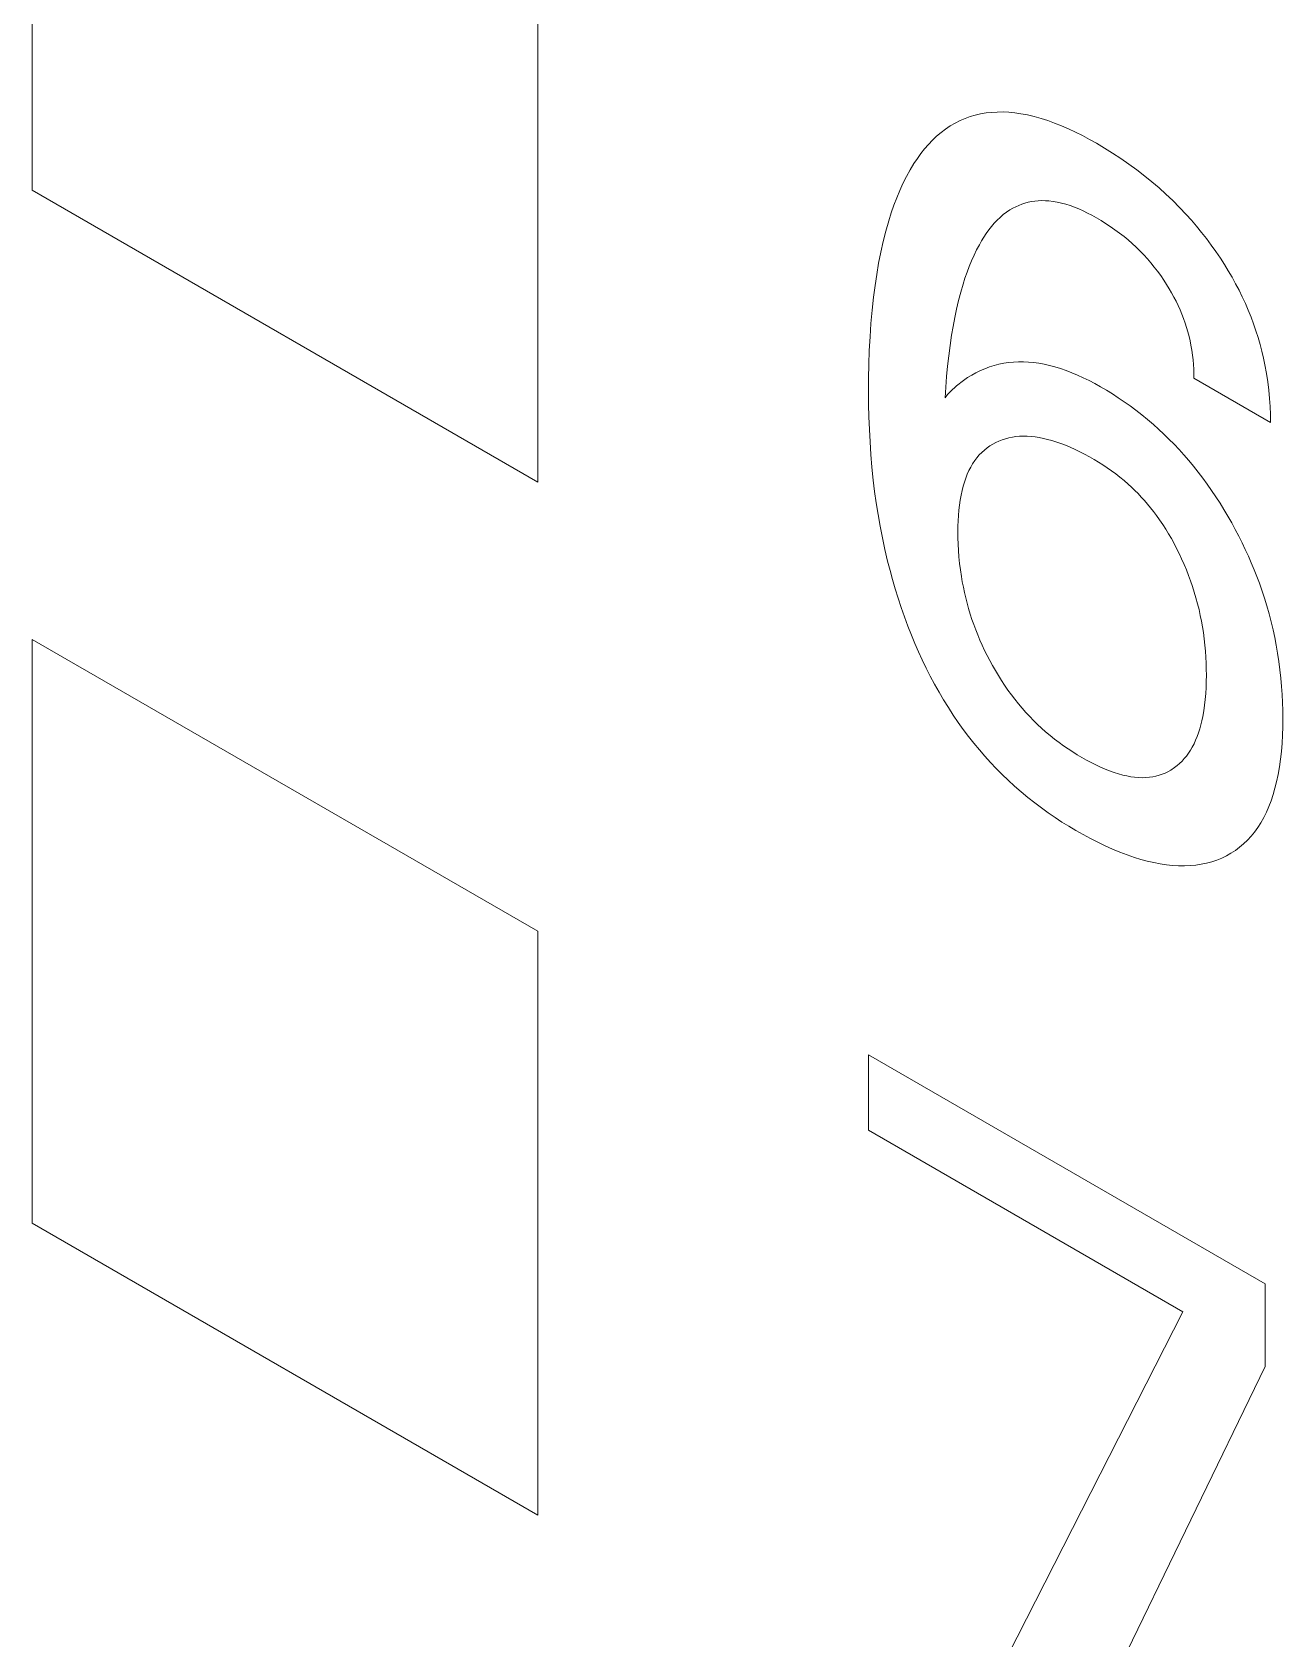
# Model space of a CAD drawing. Header units: inches. Extents: x 67248 to 85686, y -40174 to -31152.
# Drawn here: x 82498.729 to 82501.184, y -33427.163 to -33424.009 of the extents above; entities that cross this region are included whole.
import ezdxf

# ---------------------------------------------------------------- set-up
doc = ezdxf.new("R2010")
doc.units = ezdxf.units.IN
doc.header["$MEASUREMENT"] = 0

# ---------------------------------------------------------------- blocks, each defined once
blk = doc.blocks.new('ET200S')
at = {"lineweight": 0}
for p, q in [((103.6009, -40.792), (103.6009, -41.8534)), ((104.5201, -42.3842), (104.5201, -41.3227)), ((105.2697, -41.7365), (105.2611, -41.7423)), ((105.2786, -41.7313), (105.2697, -41.7365)), ((105.2878, -41.7267), (105.2786, -41.7313)), ((105.2967, -41.7229), (105.2878, -41.7267)), ((105.3058, -41.7197), (105.2967, -41.7229)), ((105.3152, -41.7169), (105.3058, -41.7197)), ((105.3249, -41.7148), (105.3152, -41.7169)), ((105.3348, -41.7131), (105.3249, -41.7148)), ((105.3449, -41.712), (105.3348, -41.7131)), ((105.3552, -41.7114), (105.3449, -41.712)), ((105.3657, -41.7113), (105.3552, -41.7114)), ((105.3764, -41.7118), (105.3657, -41.7113)), ((105.3873, -41.7128), (105.3764, -41.7118)), ((105.3983, -41.7144), (105.3873, -41.7128)), ((105.4103, -41.7167), (105.3983, -41.7144)), ((105.4224, -41.7195), (105.4103, -41.7167)), ((105.4347, -41.723), (105.4224, -41.7195)), ((105.4471, -41.727), (105.4347, -41.723)), ((105.4595, -41.7315), (105.4471, -41.727)), ((105.4721, -41.7366), (105.4595, -41.7315)), ((105.4847, -41.7421), (105.4721, -41.7366)), ((105.2374, -41.7626), (105.2301, -41.7703)), ((105.245, -41.7553), (105.2374, -41.7626)), ((105.2529, -41.7486), (105.245, -41.7553)), ((105.2611, -41.7423), (105.2529, -41.7486)), ((105.4973, -41.748), (105.4847, -41.7421)), ((105.51, -41.7543), (105.4973, -41.748)), ((105.5227, -41.7611), (105.51, -41.7543)), ((105.5353, -41.7681), (105.5227, -41.7611)), ((105.21, -41.7958), (105.2038, -41.805)), ((105.2164, -41.7869), (105.21, -41.7958)), ((105.2231, -41.7784), (105.2164, -41.7869)), ((105.2301, -41.7703), (105.2231, -41.7784)), ((105.5502, -41.7768), (105.5353, -41.7681)), ((105.5649, -41.786), (105.5502, -41.7768)), ((105.5797, -41.7957), (105.5649, -41.786)), ((105.5944, -41.8059), (105.5797, -41.7957)), ((105.1968, -41.8167), (105.1901, -41.8287)), ((105.2038, -41.805), (105.1968, -41.8167)), ((105.609, -41.8166), (105.5944, -41.8059)), ((105.6235, -41.8278), (105.609, -41.8166)), ((103.6009, -41.8534), (104.5201, -42.3842)), ((105.178, -41.8541), (105.1724, -41.8673)), ((105.1838, -41.8412), (105.178, -41.8541)), ((105.1901, -41.8287), (105.1838, -41.8412)), ((105.6364, -41.8383), (105.6235, -41.8278)), ((105.6492, -41.8492), (105.6364, -41.8383)), ((105.6618, -41.8606), (105.6492, -41.8492)), ((105.1672, -41.8809), (105.1624, -41.8949)), ((105.1724, -41.8673), (105.1672, -41.8809)), ((105.3834, -41.8863), (105.3887, -41.8836)), ((105.3887, -41.8836), (105.3941, -41.8811)), ((105.3941, -41.8811), (105.3997, -41.8789)), ((105.3997, -41.8789), (105.4055, -41.8771)), ((105.4055, -41.8771), (105.4113, -41.8755)), ((105.4113, -41.8755), (105.4173, -41.8742)), ((105.4173, -41.8742), (105.4235, -41.8733)), ((105.4235, -41.8733), (105.4297, -41.8727)), ((105.4297, -41.8727), (105.4361, -41.8724)), ((105.4361, -41.8724), (105.4426, -41.8725)), ((105.4426, -41.8725), (105.4492, -41.8729)), ((105.4492, -41.8729), (105.4567, -41.8738)), ((105.4567, -41.8738), (105.4642, -41.8751)), ((105.4642, -41.8751), (105.4719, -41.8769)), ((105.4719, -41.8769), (105.4796, -41.879)), ((105.4796, -41.879), (105.4875, -41.8815)), ((105.4875, -41.8815), (105.4954, -41.8844)), ((105.6743, -41.8724), (105.6618, -41.8606)), ((105.6866, -41.8848), (105.6743, -41.8724)), ((105.1579, -41.9091), (105.1526, -41.9277)), ((105.1624, -41.8949), (105.1579, -41.9091)), ((105.3497, -41.9136), (105.355, -41.908)), ((105.355, -41.908), (105.3605, -41.9028)), ((105.3605, -41.9028), (105.3662, -41.8979)), ((105.3662, -41.8979), (105.3721, -41.8934)), ((105.3721, -41.8934), (105.3783, -41.8893)), ((105.3783, -41.8893), (105.3834, -41.8863)), ((105.4954, -41.8844), (105.5033, -41.8876)), ((105.5033, -41.8876), (105.5113, -41.8911)), ((105.5113, -41.8911), (105.5193, -41.895)), ((105.5193, -41.895), (105.5273, -41.8991)), ((105.5273, -41.8991), (105.5353, -41.9035)), ((105.5353, -41.9035), (105.5438, -41.9085)), ((105.5438, -41.9085), (105.5522, -41.9138)), ((105.6987, -41.8976), (105.6866, -41.8848)), ((105.7082, -41.9081), (105.6987, -41.8976)), ((105.7175, -41.9189), (105.7082, -41.9081)), ((105.1526, -41.9277), (105.1478, -41.9468)), ((105.3267, -41.9455), (105.3309, -41.9387)), ((105.3309, -41.9387), (105.3353, -41.932)), ((105.3353, -41.932), (105.3399, -41.9256)), ((105.3399, -41.9256), (105.3447, -41.9195)), ((105.3447, -41.9195), (105.3497, -41.9136)), ((105.5522, -41.9138), (105.5606, -41.9193)), ((105.5606, -41.9193), (105.569, -41.9252)), ((105.569, -41.9252), (105.5773, -41.9314)), ((105.5773, -41.9314), (105.5856, -41.9379)), ((105.5856, -41.9379), (105.5929, -41.9439)), ((105.7266, -41.9301), (105.7175, -41.9189)), ((105.7355, -41.9415), (105.7266, -41.9301)), ((105.7442, -41.9532), (105.7355, -41.9415)), ((105.1434, -41.9663), (105.1395, -41.9862)), ((105.1478, -41.9468), (105.1434, -41.9663)), ((105.3129, -41.9718), (105.3176, -41.9621)), ((105.3176, -41.9621), (105.3226, -41.9526)), ((105.3226, -41.9526), (105.3267, -41.9455)), ((105.5929, -41.9439), (105.6002, -41.9503)), ((105.6002, -41.9503), (105.6074, -41.9569)), ((105.6074, -41.9569), (105.6144, -41.9638)), ((105.6144, -41.9638), (105.6214, -41.9709)), ((105.6214, -41.9709), (105.6282, -41.9784)), ((105.7526, -41.9651), (105.7442, -41.9532)), ((105.7609, -41.9773), (105.7526, -41.9651)), ((105.1395, -41.9862), (105.1361, -42.0064)), ((105.3002, -42.0027), (105.3042, -41.9921)), ((105.3042, -41.9921), (105.3084, -41.9818)), ((105.3084, -41.9818), (105.3129, -41.9718)), ((105.6282, -41.9784), (105.6344, -41.9856)), ((105.6344, -41.9856), (105.6405, -41.9931)), ((105.6405, -41.9931), (105.6465, -42.0008)), ((105.7681, -41.9886), (105.7609, -41.9773)), ((105.7751, -42.0001), (105.7681, -41.9886)), ((105.7819, -42.0117), (105.7751, -42.0001)), ((105.133, -42.0269), (105.1303, -42.0477)), ((105.1361, -42.0064), (105.133, -42.0269)), ((105.2887, -42.0391), (105.293, -42.0244)), ((105.293, -42.0244), (105.2965, -42.0134)), ((105.2965, -42.0134), (105.3002, -42.0027)), ((105.6465, -42.0008), (105.6522, -42.0087)), ((105.6522, -42.0087), (105.6578, -42.0168)), ((105.6578, -42.0168), (105.6631, -42.0251)), ((105.6631, -42.0251), (105.6677, -42.0325)), ((105.7884, -42.0235), (105.7819, -42.0117)), ((105.7946, -42.0354), (105.7884, -42.0235)), ((105.1303, -42.0477), (105.1277, -42.0716)), ((105.2811, -42.0695), (105.2847, -42.0542)), ((105.2847, -42.0542), (105.2887, -42.0391)), ((105.6677, -42.0325), (105.672, -42.04)), ((105.672, -42.04), (105.6762, -42.0476)), ((105.6762, -42.0476), (105.6801, -42.0553)), ((105.6801, -42.0553), (105.6839, -42.063)), ((105.8005, -42.0474), (105.7946, -42.0354)), ((105.8061, -42.0595), (105.8005, -42.0474)), ((105.1277, -42.0716), (105.1256, -42.0958)), ((105.2749, -42.101), (105.2778, -42.0851)), ((105.2778, -42.0851), (105.2811, -42.0695)), ((105.6839, -42.063), (105.6874, -42.0708)), ((105.6874, -42.0708), (105.6907, -42.0787)), ((105.6907, -42.0787), (105.6938, -42.0868)), ((105.6938, -42.0868), (105.6967, -42.0949)), ((105.8114, -42.0716), (105.8061, -42.0595)), ((105.8164, -42.084), (105.8114, -42.0716)), ((105.821, -42.0965), (105.8164, -42.084)), ((105.1256, -42.0958), (105.1239, -42.1203)), ((105.2694, -42.1356), (105.2722, -42.1171)), ((105.2722, -42.1171), (105.2749, -42.101)), ((105.6967, -42.0949), (105.6993, -42.1031)), ((105.6993, -42.1031), (105.7016, -42.1112)), ((105.7016, -42.1112), (105.7037, -42.1193)), ((105.8253, -42.1089), (105.821, -42.0965)), ((105.8293, -42.1214), (105.8253, -42.1089)), ((105.1226, -42.145), (105.1217, -42.17)), ((105.1239, -42.1203), (105.1226, -42.145)), ((105.267, -42.1543), (105.2694, -42.1356)), ((105.7037, -42.1193), (105.7056, -42.1274)), ((105.7056, -42.1274), (105.7072, -42.1354)), ((105.7072, -42.1354), (105.7088, -42.1443)), ((105.7088, -42.1443), (105.7101, -42.1531)), ((105.8329, -42.1339), (105.8293, -42.1214)), ((105.8361, -42.1463), (105.8329, -42.1339)), ((105.8391, -42.1587), (105.8361, -42.1463)), ((105.1217, -42.17), (105.1213, -42.1953)), ((105.2631, -42.1922), (105.265, -42.1732)), ((105.265, -42.1732), (105.267, -42.1543)), ((105.3409, -42.1748), (105.3326, -42.1779)), ((105.3494, -42.1721), (105.3409, -42.1748)), ((105.3582, -42.1698), (105.3494, -42.1721)), ((105.3671, -42.168), (105.3582, -42.1698)), ((105.3757, -42.1667), (105.3671, -42.168)), ((105.3845, -42.1659), (105.3757, -42.1667)), ((105.3935, -42.1654), (105.3845, -42.1659)), ((105.4026, -42.1654), (105.3935, -42.1654)), ((105.4118, -42.1658), (105.4026, -42.1654)), ((105.4212, -42.1667), (105.4118, -42.1658)), ((105.4307, -42.168), (105.4212, -42.1667)), ((105.4403, -42.1697), (105.4307, -42.168)), ((105.4501, -42.1719), (105.4403, -42.1697)), ((105.4601, -42.1746), (105.4501, -42.1719)), ((105.4703, -42.1777), (105.4601, -42.1746)), ((105.7101, -42.1531), (105.7111, -42.1618)), ((105.7111, -42.1618), (105.7119, -42.1704)), ((105.7119, -42.1704), (105.7124, -42.1788)), ((105.8417, -42.171), (105.8391, -42.1587)), ((105.8446, -42.1866), (105.8417, -42.171)), ((105.1213, -42.1953), (105.1211, -42.2208)), ((105.2616, -42.2114), (105.2631, -42.1922)), ((105.294, -42.1991), (105.2813, -42.209)), ((105.3013, -42.1942), (105.294, -42.1991)), ((105.3088, -42.1896), (105.3013, -42.1942)), ((105.3165, -42.1853), (105.3088, -42.1896)), ((105.3245, -42.1814), (105.3165, -42.1853)), ((105.3326, -42.1779), (105.3245, -42.1814)), ((105.4805, -42.1813), (105.4703, -42.1777)), ((105.4908, -42.1853), (105.4805, -42.1813)), ((105.5012, -42.1897), (105.4908, -42.1853)), ((105.5115, -42.1945), (105.5012, -42.1897)), ((105.522, -42.1996), (105.5115, -42.1945)), ((105.5324, -42.205), (105.522, -42.1996)), ((105.7124, -42.1788), (105.7127, -42.1871)), ((105.7127, -42.1871), (105.7127, -42.1952)), ((105.8518, -42.2755), (105.7127, -42.1952)), ((105.847, -42.202), (105.8446, -42.1866)), ((105.8489, -42.2172), (105.847, -42.202)), ((105.1211, -42.2208), (105.1214, -42.2431)), ((105.2602, -42.2308), (105.2616, -42.2114)), ((105.265, -42.225), (105.2602, -42.2308)), ((105.27, -42.2196), (105.265, -42.225)), ((105.2813, -42.209), (105.27, -42.2196)), ((105.5429, -42.2108), (105.5324, -42.205)), ((105.5536, -42.2171), (105.5429, -42.2108)), ((105.5644, -42.2237), (105.5536, -42.2171)), ((105.5752, -42.2307), (105.5644, -42.2237)), ((105.5859, -42.2379), (105.5752, -42.2307)), ((105.8503, -42.2322), (105.8489, -42.2172)), ((105.8512, -42.2469), (105.8503, -42.2322)), ((105.1214, -42.2431), (105.1219, -42.2656)), ((105.5966, -42.2456), (105.5859, -42.2379)), ((105.6073, -42.2535), (105.5966, -42.2456)), ((105.6179, -42.2618), (105.6073, -42.2535)), ((105.6284, -42.2704), (105.6179, -42.2618)), ((105.8517, -42.2614), (105.8512, -42.2469)), ((105.8518, -42.2755), (105.8517, -42.2614)), ((105.1219, -42.2656), (105.1227, -42.2882)), ((105.1227, -42.2882), (105.1239, -42.311)), ((105.6389, -42.2794), (105.6284, -42.2704)), ((105.6484, -42.2879), (105.6389, -42.2794)), ((105.6579, -42.2967), (105.6484, -42.2879)), ((105.1239, -42.311), (105.1254, -42.334)), ((105.3366, -42.3219), (105.3418, -42.3182)), ((105.3418, -42.3182), (105.3471, -42.3149)), ((105.3471, -42.3149), (105.3527, -42.3119)), ((105.3527, -42.3119), (105.3583, -42.3094)), ((105.3583, -42.3094), (105.3642, -42.3071)), ((105.3642, -42.3071), (105.3701, -42.3052)), ((105.3701, -42.3052), (105.3763, -42.3036)), ((105.3763, -42.3036), (105.3826, -42.3023)), ((105.3826, -42.3023), (105.389, -42.3014)), ((105.389, -42.3014), (105.3956, -42.3008)), ((105.3956, -42.3008), (105.4023, -42.3006)), ((105.4023, -42.3006), (105.4094, -42.3007)), ((105.4094, -42.3007), (105.4166, -42.3012)), ((105.4166, -42.3012), (105.424, -42.302)), ((105.424, -42.302), (105.4314, -42.3032)), ((105.4314, -42.3032), (105.439, -42.3047)), ((105.439, -42.3047), (105.4466, -42.3065)), ((105.4466, -42.3065), (105.4542, -42.3086)), ((105.4542, -42.3086), (105.4619, -42.311)), ((105.4619, -42.311), (105.4705, -42.3139)), ((105.4705, -42.3139), (105.4792, -42.3172)), ((105.4792, -42.3172), (105.4878, -42.3208)), ((105.4878, -42.3208), (105.4965, -42.3247)), ((105.6672, -42.3058), (105.6579, -42.2967)), ((105.6765, -42.3151), (105.6672, -42.3058)), ((105.6856, -42.3248), (105.6765, -42.3151)), ((105.1254, -42.334), (105.1274, -42.3572)), ((105.3069, -42.3568), (105.3104, -42.3508)), ((105.3104, -42.3508), (105.3143, -42.345)), ((105.3143, -42.345), (105.3182, -42.3397)), ((105.3182, -42.3397), (105.3225, -42.3348)), ((105.3225, -42.3348), (105.327, -42.3301)), ((105.327, -42.3301), (105.3317, -42.3258)), ((105.3317, -42.3258), (105.3366, -42.3219)), ((105.4965, -42.3247), (105.5053, -42.3289)), ((105.5053, -42.3289), (105.514, -42.3334)), ((105.514, -42.3334), (105.5228, -42.3382)), ((105.5228, -42.3382), (105.5316, -42.3432)), ((105.5316, -42.3432), (105.5394, -42.3479)), ((105.5394, -42.3479), (105.5471, -42.3528)), ((105.6946, -42.3347), (105.6856, -42.3248)), ((105.7034, -42.3448), (105.6946, -42.3347)), ((105.7121, -42.3552), (105.7034, -42.3448)), ((105.1274, -42.3572), (105.1298, -42.3806)), ((105.2954, -42.384), (105.2979, -42.3768)), ((105.2979, -42.3768), (105.3006, -42.3699)), ((105.3006, -42.3699), (105.3036, -42.3632)), ((105.3036, -42.3632), (105.3069, -42.3568)), ((105.5471, -42.3528), (105.5549, -42.3579)), ((105.5549, -42.3579), (105.5626, -42.3634)), ((105.5626, -42.3634), (105.5704, -42.369)), ((105.5704, -42.369), (105.578, -42.375)), ((105.578, -42.375), (105.5856, -42.3812)), ((105.7206, -42.3659), (105.7121, -42.3552)), ((105.7289, -42.3768), (105.7206, -42.3659)), ((105.737, -42.3878), (105.7289, -42.3768)), ((105.1298, -42.3806), (105.1323, -42.4012)), ((105.1323, -42.4012), (105.1352, -42.422)), ((105.2877, -42.4168), (105.2893, -42.4078)), ((105.2893, -42.4078), (105.2912, -42.3991)), ((105.2912, -42.3991), (105.2932, -42.3915)), ((105.2932, -42.3915), (105.2954, -42.384)), ((105.5856, -42.3812), (105.5931, -42.3878)), ((105.5931, -42.3878), (105.5992, -42.3933)), ((105.5992, -42.3933), (105.6052, -42.3991)), ((105.6052, -42.3991), (105.6111, -42.4051)), ((105.6111, -42.4051), (105.6169, -42.4112)), ((105.7449, -42.3991), (105.737, -42.3878)), ((105.7526, -42.4106), (105.7449, -42.3991)), ((105.1352, -42.422), (105.1385, -42.4429)), ((105.2845, -42.4448), (105.2853, -42.4353)), ((105.2853, -42.4353), (105.2864, -42.4259)), ((105.2864, -42.4259), (105.2877, -42.4168)), ((105.6169, -42.4112), (105.6227, -42.4176)), ((105.6227, -42.4176), (105.6283, -42.4241)), ((105.6283, -42.4241), (105.6338, -42.4308)), ((105.6338, -42.4308), (105.6392, -42.4376)), ((105.6392, -42.4376), (105.6445, -42.4447)), ((105.7601, -42.4223), (105.7526, -42.4106)), ((105.7673, -42.4341), (105.7601, -42.4223)), ((105.7744, -42.4461), (105.7673, -42.4341)), ((105.1385, -42.4429), (105.1421, -42.464)), ((105.1421, -42.464), (105.1463, -42.4852)), ((105.2835, -42.4743), (105.2836, -42.4643)), ((105.2836, -42.4643), (105.284, -42.4545)), ((105.284, -42.4545), (105.2845, -42.4448)), ((105.6445, -42.4447), (105.6503, -42.4528)), ((105.6503, -42.4528), (105.6559, -42.4611)), ((105.6559, -42.4611), (105.6614, -42.4696)), ((105.7813, -42.4581), (105.7744, -42.4461)), ((105.7879, -42.4704), (105.7813, -42.4581)), ((105.1463, -42.4852), (105.1508, -42.5065)), ((105.2836, -42.4855), (105.2835, -42.4743)), ((105.284, -42.4969), (105.2836, -42.4855)), ((105.2846, -42.5084), (105.284, -42.4969)), ((105.6614, -42.4696), (105.6666, -42.4782)), ((105.6666, -42.4782), (105.6717, -42.4869)), ((105.6717, -42.4869), (105.6765, -42.4958)), ((105.6765, -42.4958), (105.6812, -42.5047)), ((105.7942, -42.4824), (105.7879, -42.4704)), ((105.8002, -42.4944), (105.7942, -42.4824)), ((105.806, -42.5066), (105.8002, -42.4944)), ((105.1508, -42.5065), (105.1559, -42.5279)), ((105.2855, -42.5201), (105.2846, -42.5084)), ((105.2867, -42.5319), (105.2855, -42.5201)), ((105.6812, -42.5047), (105.6857, -42.5138)), ((105.6857, -42.5138), (105.6903, -42.5237)), ((105.6903, -42.5237), (105.6948, -42.5336)), ((105.8116, -42.5188), (105.806, -42.5066)), ((105.817, -42.5311), (105.8116, -42.5188)), ((105.1559, -42.5279), (105.1602, -42.5446)), ((105.1602, -42.5446), (105.1647, -42.5614)), ((105.2881, -42.5438), (105.2867, -42.5319)), ((105.2899, -42.5558), (105.2881, -42.5438)), ((105.6948, -42.5336), (105.699, -42.5437)), ((105.699, -42.5437), (105.7029, -42.5537)), ((105.7029, -42.5537), (105.7066, -42.5638)), ((105.8221, -42.5434), (105.817, -42.5311)), ((105.827, -42.5557), (105.8221, -42.5434)), ((105.1647, -42.5614), (105.1696, -42.5782)), ((105.1696, -42.5782), (105.1749, -42.5951)), ((105.2916, -42.5654), (105.2899, -42.5558)), ((105.2935, -42.575), (105.2916, -42.5654)), ((105.2955, -42.5847), (105.2935, -42.575)), ((105.7066, -42.5638), (105.71, -42.5738)), ((105.71, -42.5738), (105.7132, -42.5839)), ((105.7132, -42.5839), (105.7164, -42.5946)), ((105.8316, -42.5681), (105.827, -42.5557)), ((105.8359, -42.5804), (105.8316, -42.5681)), ((105.8407, -42.5949), (105.8359, -42.5804)), ((105.1749, -42.5951), (105.1805, -42.612)), ((105.1805, -42.612), (105.1864, -42.6289)), ((105.2978, -42.5945), (105.2955, -42.5847)), ((105.3003, -42.6043), (105.2978, -42.5945)), ((105.3031, -42.6141), (105.3003, -42.6043)), ((105.7164, -42.5946), (105.7193, -42.6052)), ((105.7193, -42.6052), (105.7219, -42.6158)), ((105.8452, -42.6093), (105.8407, -42.5949)), ((105.8492, -42.6238), (105.8452, -42.6093)), ((105.1864, -42.6289), (105.1927, -42.6457)), ((105.306, -42.6239), (105.3031, -42.6141)), ((105.3092, -42.6338), (105.306, -42.6239)), ((105.3125, -42.6432), (105.3092, -42.6338)), ((105.7219, -42.6158), (105.7242, -42.6264)), ((105.7242, -42.6264), (105.7263, -42.6369)), ((105.7263, -42.6369), (105.7282, -42.6473)), ((105.853, -42.6381), (105.8492, -42.6238)), ((105.8564, -42.6524), (105.853, -42.6381)), ((104.5201, -43.2007), (103.6009, -42.67)), ((103.6009, -42.67), (103.6009, -43.7314)), ((105.1927, -42.6457), (105.1993, -42.6626)), ((105.1993, -42.6626), (105.2056, -42.6776)), ((105.316, -42.6526), (105.3125, -42.6432)), ((105.3197, -42.6619), (105.316, -42.6526)), ((105.3237, -42.6713), (105.3197, -42.6619)), ((105.3278, -42.6806), (105.3237, -42.6713)), ((105.7282, -42.6473), (105.7298, -42.6576)), ((105.7298, -42.6576), (105.7313, -42.669)), ((105.7313, -42.669), (105.7326, -42.6803)), ((105.8595, -42.6667), (105.8564, -42.6524)), ((105.8623, -42.6808), (105.8595, -42.6667)), ((105.2056, -42.6776), (105.2121, -42.6925)), ((105.2121, -42.6925), (105.2189, -42.7074)), ((105.3321, -42.6899), (105.3278, -42.6806)), ((105.3367, -42.6991), (105.3321, -42.6899)), ((105.3414, -42.7082), (105.3367, -42.6991)), ((105.7326, -42.6803), (105.7336, -42.6915)), ((105.7336, -42.6915), (105.7344, -42.7026)), ((105.8648, -42.6949), (105.8623, -42.6808)), ((105.8671, -42.7102), (105.8648, -42.6949)), ((105.2189, -42.7074), (105.2261, -42.7222)), ((105.2261, -42.7222), (105.2335, -42.7368)), ((105.3465, -42.7175), (105.3414, -42.7082)), ((105.3517, -42.7267), (105.3465, -42.7175)), ((105.3572, -42.7358), (105.3517, -42.7267)), ((105.7344, -42.7026), (105.7349, -42.7135)), ((105.7349, -42.7135), (105.7352, -42.7244)), ((105.7352, -42.7244), (105.7353, -42.7351)), ((105.8691, -42.7254), (105.8671, -42.7102)), ((105.8708, -42.7405), (105.8691, -42.7254)), ((105.2335, -42.7368), (105.2413, -42.7514)), ((105.2413, -42.7514), (105.2493, -42.7658)), ((105.3628, -42.7447), (105.3572, -42.7358)), ((105.3686, -42.7535), (105.3628, -42.7447)), ((105.3746, -42.7622), (105.3686, -42.7535)), ((105.7348, -42.7574), (105.7342, -42.7684)), ((105.7352, -42.7463), (105.7348, -42.7574)), ((105.7353, -42.7351), (105.7352, -42.7463)), ((105.8721, -42.7554), (105.8708, -42.7405)), ((105.8731, -42.7702), (105.8721, -42.7554)), ((105.2493, -42.7658), (105.2577, -42.78)), ((105.2577, -42.78), (105.2663, -42.794)), ((105.3808, -42.7707), (105.3746, -42.7622)), ((105.3871, -42.7789), (105.3808, -42.7707)), ((105.3936, -42.7871), (105.3871, -42.7789)), ((105.4004, -42.795), (105.3936, -42.7871)), ((105.7333, -42.7791), (105.7321, -42.7897)), ((105.7342, -42.7684), (105.7333, -42.7791)), ((105.8738, -42.7848), (105.8731, -42.7702)), ((105.8742, -42.7993), (105.8738, -42.7848)), ((105.2663, -42.794), (105.2752, -42.8077)), ((105.2752, -42.8077), (105.2842, -42.8208)), ((105.4072, -42.8028), (105.4004, -42.795)), ((105.4142, -42.8103), (105.4072, -42.8028)), ((105.4212, -42.8175), (105.4142, -42.8103)), ((105.4284, -42.8245), (105.4212, -42.8175)), ((105.7272, -42.8178), (105.7254, -42.8253)), ((105.7289, -42.8101), (105.7272, -42.8178)), ((105.7307, -42.8), (105.7289, -42.8101)), ((105.7321, -42.7897), (105.7307, -42.8)), ((105.8744, -42.8136), (105.8742, -42.7993)), ((105.8742, -42.8289), (105.8744, -42.8136)), ((105.2842, -42.8208), (105.2934, -42.8337)), ((105.2934, -42.8337), (105.3029, -42.8463)), ((105.3029, -42.8463), (105.3126, -42.8586)), ((105.4356, -42.8313), (105.4284, -42.8245)), ((105.443, -42.8378), (105.4356, -42.8313)), ((105.4511, -42.8447), (105.443, -42.8378)), ((105.4593, -42.8513), (105.4511, -42.8447)), ((105.7185, -42.8468), (105.7158, -42.8535)), ((105.721, -42.8398), (105.7185, -42.8468)), ((105.7233, -42.8327), (105.721, -42.8398)), ((105.7254, -42.8253), (105.7233, -42.8327)), ((105.8729, -42.8589), (105.8737, -42.844)), ((105.8737, -42.844), (105.8742, -42.8289)), ((105.3126, -42.8586), (105.3226, -42.8707)), ((105.3226, -42.8707), (105.3327, -42.8824)), ((105.4675, -42.8575), (105.4593, -42.8513)), ((105.4757, -42.8635), (105.4675, -42.8575)), ((105.484, -42.8692), (105.4757, -42.8635)), ((105.4924, -42.8747), (105.484, -42.8692)), ((105.5007, -42.8799), (105.4924, -42.8747)), ((105.7063, -42.8716), (105.7028, -42.8769)), ((105.7096, -42.8661), (105.7063, -42.8716)), ((105.7128, -42.8599), (105.7096, -42.8661)), ((105.7158, -42.8535), (105.7128, -42.8599)), ((105.8701, -42.8878), (105.8717, -42.8735)), ((105.8717, -42.8735), (105.8729, -42.8589)), ((105.3327, -42.8824), (105.343, -42.8938)), ((105.343, -42.8938), (105.3534, -42.9049)), ((105.3534, -42.9049), (105.364, -42.9156)), ((105.509, -42.8848), (105.5007, -42.8799)), ((105.5175, -42.8896), (105.509, -42.8848)), ((105.5259, -42.8941), (105.5175, -42.8896)), ((105.5343, -42.8983), (105.5259, -42.8941)), ((105.5427, -42.9022), (105.5343, -42.8983)), ((105.5511, -42.9058), (105.5427, -42.9022)), ((105.5594, -42.9091), (105.5511, -42.9058)), ((105.6774, -42.9031), (105.6705, -42.9076)), ((105.6821, -42.8994), (105.6774, -42.9031)), ((105.6867, -42.8955), (105.6821, -42.8994)), ((105.691, -42.8913), (105.6867, -42.8955)), ((105.6951, -42.8868), (105.691, -42.8913)), ((105.6991, -42.882), (105.6951, -42.8868)), ((105.7028, -42.8769), (105.6991, -42.882)), ((105.8658, -42.9156), (105.8682, -42.9019)), ((105.8682, -42.9019), (105.8701, -42.8878)), ((105.364, -42.9156), (105.3747, -42.9259)), ((105.3747, -42.9259), (105.3867, -42.9369)), ((105.5676, -42.9121), (105.5594, -42.9091)), ((105.5758, -42.9146), (105.5676, -42.9121)), ((105.5832, -42.9166), (105.5758, -42.9146)), ((105.5905, -42.9183), (105.5832, -42.9166)), ((105.5977, -42.9196), (105.5905, -42.9183)), ((105.6048, -42.9206), (105.5977, -42.9196)), ((105.6118, -42.9212), (105.6048, -42.9206)), ((105.6186, -42.9214), (105.6118, -42.9212)), ((105.6254, -42.9213), (105.6186, -42.9214)), ((105.632, -42.9207), (105.6254, -42.9213)), ((105.6379, -42.9198), (105.632, -42.9207)), ((105.6437, -42.9186), (105.6379, -42.9198)), ((105.6494, -42.9171), (105.6437, -42.9186)), ((105.6549, -42.9152), (105.6494, -42.9171)), ((105.6603, -42.913), (105.6549, -42.9152)), ((105.6655, -42.9105), (105.6603, -42.913)), ((105.6705, -42.9076), (105.6655, -42.9105)), ((105.86, -42.9407), (105.863, -42.929)), ((105.863, -42.929), (105.8658, -42.9156)), ((105.3867, -42.9369), (105.3987, -42.9474)), ((105.3987, -42.9474), (105.4109, -42.9575)), ((105.4109, -42.9575), (105.4232, -42.9672)), ((105.849, -42.9738), (105.8531, -42.9632)), ((105.8531, -42.9632), (105.8567, -42.9521)), ((105.8567, -42.9521), (105.86, -42.9407)), ((105.4232, -42.9672), (105.4355, -42.9765)), ((105.4355, -42.9765), (105.4479, -42.9854)), ((105.4479, -42.9854), (105.4603, -42.9939)), ((105.8397, -42.9939), (105.8445, -42.9841)), ((105.8445, -42.9841), (105.849, -42.9738)), ((105.4603, -42.9939), (105.4728, -43.002)), ((105.4728, -43.002), (105.4853, -43.0098)), ((105.4853, -43.0098), (105.4978, -43.0172)), ((105.4978, -43.0172), (105.5112, -43.0248)), ((105.8166, -43.028), (105.8229, -43.0204)), ((105.8229, -43.0204), (105.8288, -43.0122)), ((105.8288, -43.0122), (105.8344, -43.0033)), ((105.8344, -43.0033), (105.8397, -42.9939)), ((105.5112, -43.0248), (105.5246, -43.0321)), ((105.5246, -43.0321), (105.538, -43.0389)), ((105.538, -43.0389), (105.5514, -43.0454)), ((105.5514, -43.0454), (105.5647, -43.0513)), ((105.5647, -43.0513), (105.578, -43.0568)), ((105.788, -43.0536), (105.7956, -43.048)), ((105.7956, -43.048), (105.803, -43.0418)), ((105.803, -43.0418), (105.81, -43.0352)), ((105.81, -43.0352), (105.8166, -43.028)), ((105.578, -43.0568), (105.5912, -43.0618)), ((105.5912, -43.0618), (105.6044, -43.0663)), ((105.6044, -43.0663), (105.6162, -43.0699)), ((105.6162, -43.0699), (105.6279, -43.0731)), ((105.6279, -43.0731), (105.6396, -43.0758)), ((105.6396, -43.0758), (105.6511, -43.078)), ((105.6511, -43.078), (105.6625, -43.0797)), ((105.6625, -43.0797), (105.6737, -43.0809)), ((105.6737, -43.0809), (105.6848, -43.0816)), ((105.706, -43.0813), (105.7161, -43.0803)), ((105.7161, -43.0803), (105.726, -43.0788)), ((105.726, -43.0788), (105.7356, -43.0768)), ((105.7356, -43.0768), (105.7451, -43.0742)), ((105.7451, -43.0742), (105.7542, -43.0712)), ((105.7542, -43.0712), (105.7631, -43.0676)), ((105.7631, -43.0676), (105.7718, -43.0634)), ((105.7718, -43.0634), (105.78, -43.0588)), ((105.78, -43.0588), (105.788, -43.0536)), ((105.6848, -43.0816), (105.6957, -43.0817)), ((105.6957, -43.0817), (105.706, -43.0813)), ((104.5201, -44.2621), (104.5201, -43.2007)), ((105.1211, -43.4252), (105.842, -43.8414)), ((105.1211, -43.5623), (105.1211, -43.4252)), ((105.6924, -43.8922), (105.1211, -43.5623)), ((103.6009, -43.7314), (104.5201, -44.2621)), ((105.842, -43.8414), (105.842, -43.9916)), ((105.2647, -44.7328), (105.6924, -43.8922)), ((105.842, -43.9916), (105.4354, -44.8314))]:
    blk.add_line(p, q, dxfattribs=at)

msp = doc.modelspace()

# ---------------------------------------------------------------- block references
at = {"xscale": 1.08, "yscale": 1.08, "zscale": 1.08}
msp.add_blockref('ET200S', (82386.8397, -33379.1174, 0.3325), dxfattribs=at)

doc.saveas('drawing.dxf')
